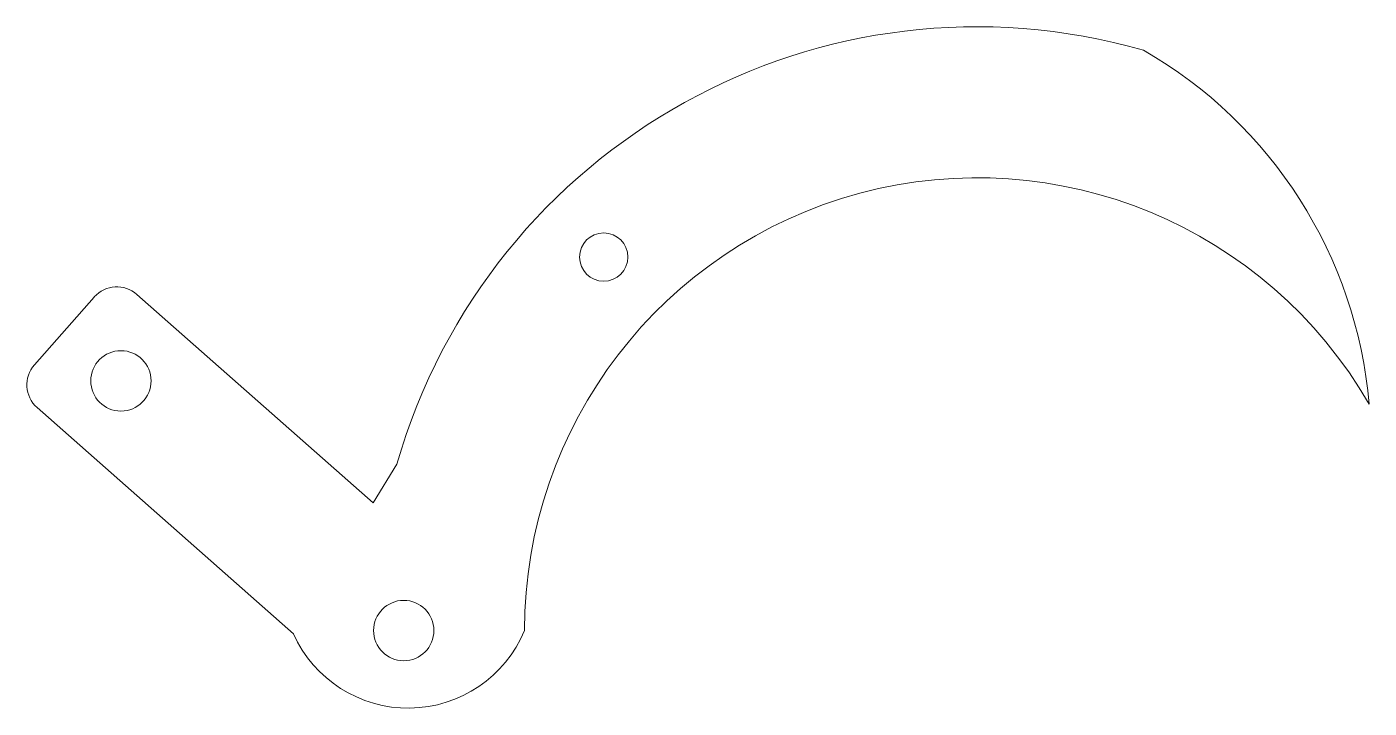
# Model space of a CAD drawing. Header units: millimetres. Extents: x -63 to 26, y -5.1 to 40.
import ezdxf

# ---------------------------------------------------------------- set-up
doc = ezdxf.new("R2010")
doc.units = ezdxf.units.MM

msp = doc.modelspace()

# ---------------------------------------------------------------- linework, layer by layer
at = {"color": 7, "linetype": 'Continuous', "lineweight": 15}
for p, q in [((-40.022, 8.453), (-55.685, 22.276)), ((-58.508, 22.1), (-62.478, 17.602)), ((-62.302, 14.779), (-45.317, -0.211)), ((-38.45, 11.025), (-40.022, 8.453))]:
    msp.add_line(p, q, dxfattribs=at)
for centre, radius in [((-24.749, 24.749), 1.6), ((-56.744, 16.543), 2), ((-38, 0), 2)]:
    msp.add_circle(centre, radius, dxfattribs=at)
for centre, radius, start, end in [((0, 0), 40, 74, 164), ((-3.909, 12.432), 30, 4.91039, 60.14407), ((0, 0), 30, 30, 180), ((-57.008, 20.777), 2, 48.57028, 138.57028), ((-60.979, 16.278), 2, 138.57028, 228.57028), ((-37.704, 3.201), 8.343, 204.13995, 337.43827)]:
    msp.add_arc(centre, radius, start, end, dxfattribs=at)

doc.saveas('drawing.dxf')
